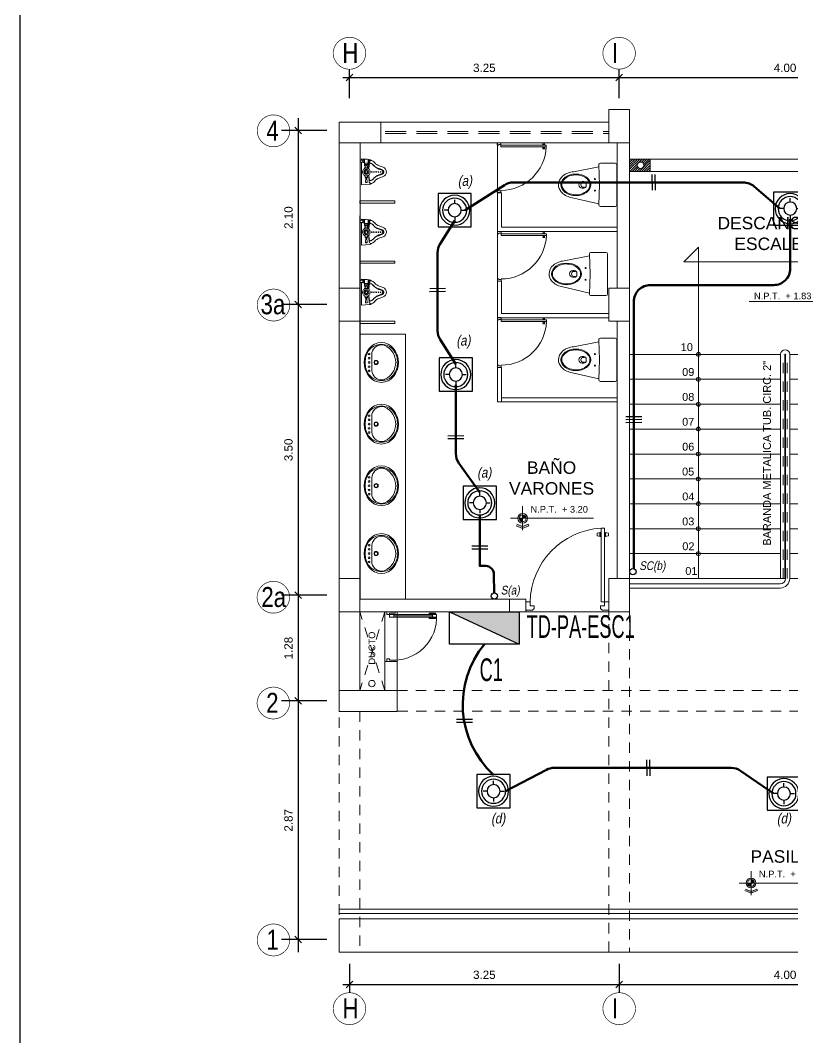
# Model space of a CAD drawing. Header units: millimetres. Extents: x 3354 to 3637, y 1117 to 1358.
# Drawn here: x 3493.81 to 3503.12, y 1170.74 to 1183 of the extents above; entities that cross this region are included whole.
import ezdxf

# ---------------------------------------------------------------- set-up
doc = ezdxf.new("R2010")
doc.units = ezdxf.units.MM
for name, pattern in [('CONTINUA', [0]), ('DASHED2', [0.375, 0.25, -0.125]), ('HIDDEN', [0.375, 0.25, -0.125]), ('HIDDEN2', [0.1875, 0.125, -0.0625])]:
    doc.linetypes.add(name, pattern=pattern)
for name, color, linetype, lineweight in [('ACCESORIOS', 4, 'Continuous', 18), ('APARAT. CORTE', 146, 'Continuous', 13), ('cables', 152, 'Continuous', 60), ('CASCO', 252, 'Continuous', 9), ('MURO ALTO', 5, 'Continuous', 25), ('TABLERO', 122, 'Continuous', 25)]:
    doc.layers.add(name, color=color, linetype=linetype, lineweight=lineweight)
doc.layers.add('Efec-muebles', color=7, linetype='Continuous', lineweight=13, true_color=0x85826f)
doc.layers.add('LUMINARIAS', color=2, linetype='Continuous')
doc.styles.add('1', font='arial.ttf')
doc.styles.add('2-SIETE', font='ARIALN.TTF', dxfattribs={"height": 0.07})
doc.styles.add('BYE', font='ARIALN.TTF', dxfattribs={"oblique": 10, "height": 2})
doc.styles.get("Standard").update_dxf_attribs({"font": 'arial.ttf'})
doc.styles.add('style1', font='arial.ttf')
doc.styles.add('style2', font='arial.ttf')
doc.dimstyles.new('Esc  1  50', dxfattribs={"dimtxt": 0.1, "dimasz": 0.08, "dimexe": 0.2, "dimexo": 0.15, "dimgap": 0.065, "dimtad": 1, "dimzin": 4, "dimdsep": 46, "dimtxsty": 'Standard', "dimblk": 'OBLIQUE', "dimcen": 0.12, "dimdle": 0.15, "dimadec": 0, "dimazin": 0, "dimtfac": 1, "dimtix": 1, "dimtmove": 0, "dimatfit": 3, "dimldrblk": 'OBLIQUE', "dimfxl": 1, "dimarcsym": 0})

# ---------------------------------------------------------------- blocks, each defined once
blk = doc.blocks.new('16')
at = {"layer": 'Efec-muebles'}
for p, q in [((1291.521, 413.857), (1291.477, 413.862)), ((1291.477, 413.862), (1291.477, 413.848)), ((1291.457, 413.848), (1291.492, 413.848)), ((1291.457, 413.821), (1291.492, 413.821)), ((1291.477, 413.821), (1291.477, 413.547)), ((1291.492, 413.851), (1291.492, 413.817)), ((1291.492, 413.851), (1291.509, 413.851)), ((1291.492, 413.817), (1291.509, 413.817)), ((1291.494, 413.834), (1291.508, 413.834)), ((1291.509, 413.854), (1291.511, 413.854)), ((1291.509, 413.854), (1291.509, 413.814)), ((1291.509, 413.814), (1291.514, 413.814)), ((1291.511, 413.854), (1291.511, 413.814)), ((1291.512, 413.778), (1291.512, 413.793)), ((1291.557, 413.793), (1291.512, 413.793)), ((1291.557, 413.778), (1291.512, 413.778)), ((1291.512, 413.755), (1291.556, 413.755)), ((1291.512, 413.755), (1291.512, 413.745)), ((1291.514, 413.824), (1291.514, 413.808)), ((1291.514, 413.808), (1291.555, 413.808)), ((1291.514, 413.793), (1291.514, 413.808)), ((1291.519, 413.755), (1291.519, 413.778)), ((1291.534, 413.78), (1291.534, 413.79)), ((1291.55, 413.755), (1291.55, 413.778)), ((1291.554, 413.793), (1291.554, 413.808)), ((1291.555, 413.824), (1291.555, 413.808)), ((1291.555, 413.814), (1291.566, 413.814)), ((1291.556, 413.755), (1291.556, 413.745)), ((1291.557, 413.854), (1291.566, 413.854)), ((1291.557, 413.854), (1291.557, 413.814)), ((1291.557, 413.778), (1291.557, 413.793)), ((1291.566, 413.854), (1291.566, 413.814)), ((1291.573, 413.852), (1291.566, 413.853)), ((1291.566, 413.851), (1291.576, 413.851)), ((1291.566, 413.817), (1291.576, 413.817)), ((1291.568, 413.834), (1291.575, 413.834)), ((1291.576, 413.851), (1291.576, 413.817)), ((1291.679, 413.748), (1291.727, 413.73)), ((1291.686, 413.738), (1291.725, 413.724)), ((1291.688, 413.778), (1291.738, 413.761)), ((1291.513, 413.662), (1291.513, 413.659)), ((1291.523, 413.659), (1291.513, 413.659)), ((1291.519, 413.659), (1291.519, 413.641)), ((1291.549, 413.641), (1291.519, 413.641)), ((1291.519, 413.641), (1291.522, 413.639)), ((1291.547, 413.639), (1291.522, 413.639)), ((1291.526, 413.578), (1291.527, 413.635)), ((1291.527, 413.635), (1291.541, 413.635)), ((1291.543, 413.578), (1291.541, 413.635)), ((1291.546, 413.659), (1291.555, 413.659)), ((1291.549, 413.641), (1291.547, 413.639)), ((1291.549, 413.659), (1291.549, 413.641)), ((1291.555, 413.662), (1291.555, 413.659)), ((1291.679, 413.661), (1291.727, 413.678)), ((1291.686, 413.671), (1291.725, 413.684)), ((1291.688, 413.63), (1291.738, 413.648)), ((1291.573, 413.556), (1291.477, 413.547)), ((1291.526, 413.578), (1291.543, 413.578)), ((1291.526, 413.578), (1291.528, 413.576)), ((1291.528, 413.576), (1291.541, 413.576)), ((1291.543, 413.578), (1291.541, 413.576))]:
    blk.add_line(p, q, dxfattribs=at)
blk.add_lwpolyline([(1291.518, 413.695), (1291.534, 413.686), (1291.55, 413.695), (1291.55, 413.713), (1291.534, 413.723), (1291.518, 413.713)], close=True, dxfattribs=at)
for centre, radius in [((1291.534, 413.704), 0.0469), ((1291.534, 413.704), 0.03), ((1291.534, 413.704), 0.029), ((1291.534, 413.704), 0.016), ((1291.6, 413.704), 0.004), ((1291.626, 413.704), 0.004), ((1291.653, 413.704), 0.004), ((1291.679, 413.704), 0.004), ((1291.706, 413.704), 0.004), ((1291.732, 413.704), 0.004)]:
    blk.add_circle(centre, radius, dxfattribs=at)
for centre, radius, start, end in [((1291.515, 413.843), 0.0223, 157.5879, 202.4121), ((1291.515, 413.826), 0.0223, 157.5879, 202.4121), ((1291.487, 413.843), 0.0223, 337.5879, 22.4121), ((1291.487, 413.826), 0.0223, 337.5879, 22.4121), ((1291.534, 413.807), 0.0519, 63.7158, 116.2842), ((1291.523, 413.763), 0.0295, 67.5879, 112.4121), ((1291.523, 413.807), 0.0295, 247.5879, 292.4121), ((1291.53, 413.724), 0.0304, 97.8129, 124.2621), ((1291.546, 413.763), 0.0295, 67.5879, 112.4121), ((1291.546, 413.807), 0.0295, 247.5879, 292.4121), ((1291.539, 413.724), 0.0304, 55.7379, 82.1871), ((1292.426, 413.699), 0.866, 172.1991, 177.1156), ((1292.161, 413.666), 0.603, 167.0681, 172.8144), ((1291.589, 413.843), 0.0223, 157.5879, 202.4121), ((1291.589, 413.826), 0.0223, 157.5879, 202.4121), ((1291.645, 413.814), 0.0773, 171.3259, 171.3813), ((1291.568, 413.802), 0.05, 71.61, 84.2894), ((1291.586, 413.796), 0.0133, 83.068, 158.0007), ((1291.554, 413.843), 0.0223, 337.5879, 22.4121), ((1291.554, 413.826), 0.0223, 337.5879, 22.4121), ((1291.587, 413.823), 0.0185, 116.9779, 124.4727), ((1291.595, 413.806), 0.0366, 82.294, 116.9779), ((1291.548, 413.743), 0.112, 39.0743, 71.61), ((1291.581, 413.771), 0.0383, 60.0433, 79.9741), ((1291.548, 413.743), 0.08, 39.0743, 49.753), ((1291.721, 413.884), 0.143, 219.0743, 252.8922), ((1291.77, 413.929), 0.209, 220.3039, 246.3504), ((1291.721, 413.884), 0.111, 219.0743, 252.8922), ((1291.717, 413.704), 0.06, 289.6021, 70.3979), ((1291.524, 413.686), 0.0275, 247.5879, 267.8858), ((1291.532, 413.64), 0.00754, 193.7683, 230.2425), ((1291.537, 413.64), 0.00754, 309.7575, 346.2317), ((1291.545, 413.686), 0.0275, 272.1142, 292.4121), ((1292.426, 413.709), 0.866, 182.8844, 188.3842), ((1292.161, 413.742), 0.603, 187.1856, 192.9319), ((1291.77, 413.479), 0.209, 113.6496, 139.6961), ((1291.721, 413.524), 0.143, 107.1078, 133.2118), ((1291.721, 413.524), 0.111, 107.1078, 140.9257), ((1291.714, 413.704), 0.0223, 297.7111, 62.2889), ((1291.717, 413.704), 0.028, 289.6021, 70.3979), ((1291.645, 413.594), 0.0773, 188.6187, 188.6741), ((1291.587, 413.586), 0.0185, 190.2142, 243.0221), ((1291.568, 413.606), 0.05, 275.7106, 288.39), ((1291.586, 413.612), 0.0133, 201.9993, 276.932), ((1291.595, 413.602), 0.0366, 243.0221, 277.706), ((1291.548, 413.665), 0.112, 288.39, 320.9257), ((1291.581, 413.637), 0.0383, 280.0259, 299.9567), ((1291.548, 413.665), 0.08, 310.247, 320.9257)]:
    blk.add_arc(centre, radius, start, end, dxfattribs=at)
blk = doc.blocks.new('ghjghg')
at = {"layer": 'Efec-muebles', "linetype": 'CONTINUA', "lineweight": 5, "ltscale": 0.002}
for p, q in [((722.41, 469.271), (722.41, 468.791)), ((722.609, 469.291), (722.43, 469.291)), ((722.619, 469.031), (722.629, 469.27)), ((722.628, 469.249), (722.933, 469.189)), ((722.629, 468.792), (722.619, 469.031)), ((722.779, 469.021), (722.779, 469.041)), ((722.801, 469.061), (722.815, 469.061)), ((722.809, 469.071), (722.829, 469.071)), ((722.869, 469.031), (722.869, 469.031)), ((722.815, 469.001), (722.801, 469.001)), ((722.829, 468.991), (722.809, 468.991)), ((722.629, 468.801), (722.965, 468.878)), ((722.43, 468.771), (722.609, 468.771))]:
    blk.add_line(p, q, dxfattribs=at)
for centre in [(722.675, 469.101), (722.675, 468.961)]:
    blk.add_circle(centre, 0.00635, dxfattribs=at)
for centre, radius, start, end in [((722.43, 469.271), 0.02, 90, 180), ((722.609, 469.271), 0.02, 357.5774, 90), ((722.809, 469.041), 0.03, 90, 180), ((722.815, 469.031), 0.03, 0, 90), ((722.815, 469.031), 0.03, 270, 0), ((722.829, 469.031), 0.04, 0, 90), ((722.829, 469.031), 0.04, 270, 360), ((722.809, 469.021), 0.03, 180, 270), ((722.43, 468.791), 0.02, 180, 270), ((722.609, 468.791), 0.02, 270, 2.4226)]:
    blk.add_arc(centre, radius, start, end, dxfattribs=at)
at = {"layer": 'Efec-muebles', "linetype": 'CONTINUA', "lineweight": 5, "ltscale": 0.002, "extrusion": (0, 0, -1)}
blk.add_ellipse((722.905, 469.031), major_axis=(0.18, 0), ratio=0.722222, dxfattribs=at)
at = {"layer": 'Efec-muebles', "linetype": 'CONTINUA', "lineweight": 5, "ltscale": 0.002}
for points, knots in [([(723.075, 469.031), (723.075, 469.003), (723.06, 468.974), (722.991, 468.919), (722.924, 468.904), (722.804, 468.926), (722.755, 468.961), (722.726, 469.042), (722.743, 469.088), (722.832, 469.148), (722.901, 469.159), (723.018, 469.131), (723.062, 469.093), (723.074, 469.045), (723.075, 469.038), (723.075, 469.031)], [0, 0, 0, 0, 0.74049, 0.74049, 1.813277, 1.813277, 2.886063, 2.886063, 3.958849, 3.958849, 5.031636, 5.031636, 6.104422, 6.104422, 6.283185, 6.283185, 6.283185, 6.283185]), ([(722.933, 469.189), (722.982, 469.184), (723.028, 469.167), (723.095, 469.11), (723.115, 469.071), (723.115, 469.031), (723.115, 469), (723.103, 468.97), (723.055, 468.912), (723.012, 468.889), (722.965, 468.878)], [4.853824, 4.853824, 4.853824, 4.853824, 5.580391, 5.580391, 6.283185, 6.283185, 6.283185, 6.822949, 6.822949, 7.551337, 7.551337, 7.551337, 7.551337])]:
    blk.add_open_spline(points, degree=3, knots=knots, dxfattribs=at)
blk = doc.blocks.new('cgytutytry')
at = {"layer": 'CASCO'}
for p, q in [((-4.482, 891.175), (-4.487, 891.175)), ((-4.487, 891.175), (-4.487, 891.1)), ((-4.487, 891.1), (-4.487, 891.175)), ((-4.487, 891.175), (-4.482, 891.175)), ((-4.467, 891.08), (-4.487, 891.1)), ((-4.467, 891.08), (-4.487, 891.1)), ((-4.482, 891.18), (-4.482, 891.175)), ((-4.391, 891.18), (-4.482, 891.18)), ((-4.482, 891.175), (-4.482, 891.18)), ((-4.386, 891.126), (-4.432, 891.126)), ((-4.432, 891.126), (-4.432, 891.08)), ((-4.391, 891.18), (-4.391, 891.175)), ((-4.391, 891.18), (-4.391, 891.175)), ((-4.386, 891.175), (-4.391, 891.175)), ((-4.391, 891.175), (-4.386, 891.175)), ((-4.386, 891.175), (-4.386, 891.126)), ((-4.386, 891.175), (-4.386, 891.126)), ((-4.386, 891.085), (-4.386, 891.126)), ((-4.386, 891.126), (-3.497, 891.126)), ((-3.598, 891.132), (-3.598, 891.14)), ((-3.598, 891.14), (-3.594, 891.14)), ((-3.55, 891.132), (-3.598, 891.132)), ((-3.594, 891.155), (-3.589, 891.175)), ((-3.594, 891.14), (-3.594, 891.155)), ((-3.589, 891.175), (-3.559, 891.175)), ((-3.559, 891.175), (-3.554, 891.155)), ((-3.554, 891.155), (-3.554, 891.137)), ((-3.554, 891.137), (-3.55, 891.137)), ((-3.55, 891.137), (-3.55, 891.132)), ((-3.497, 891.126), (-3.497, 891.085)), ((-4.432, 891.08), (-4.467, 891.08)), ((-4.432, 891.08), (-4.467, 891.08)), ((-3.497, 891.085), (-4.386, 891.085)), ((-3.598, 891.075), (-3.598, 891.08)), ((-3.598, 891.08), (-3.55, 891.08)), ((-3.594, 891.075), (-3.598, 891.075)), ((-3.594, 891.057), (-3.594, 891.075)), ((-3.589, 891.037), (-3.594, 891.057)), ((-3.559, 891.037), (-3.589, 891.037)), ((-3.554, 891.057), (-3.559, 891.037)), ((-3.55, 891.075), (-3.554, 891.075)), ((-3.554, 891.075), (-3.554, 891.057)), ((-3.55, 891.08), (-3.55, 891.075)), ((-4.467, 890.281), (-4.487, 890.261)), ((-4.487, 890.261), (-4.467, 890.281)), ((-4.487, 890.261), (-4.487, 890.185)), ((-4.487, 890.185), (-4.487, 890.261)), ((-4.467, 890.281), (-4.433, 890.281)), ((-4.467, 890.281), (-4.433, 890.281)), ((-4.433, 890.281), (-4.433, 890.231)), ((-4.487, 890.185), (-4.482, 890.185)), ((-4.482, 890.185), (-4.487, 890.185)), ((-4.482, 890.185), (-4.482, 890.18)), ((-4.482, 890.18), (-4.482, 890.185)), ((-4.482, 890.18), (-4.391, 890.18)), ((-4.433, 890.231), (-4.386, 890.231)), ((-4.391, 890.185), (-4.386, 890.185)), ((-4.391, 890.185), (-4.391, 890.18)), ((-4.386, 890.185), (-4.391, 890.185)), ((-4.391, 890.185), (-4.391, 890.18)), ((-4.386, 890.231), (-4.386, 890.185)), ((-4.386, 890.231), (-4.386, 890.185))]:
    blk.add_line(p, q, dxfattribs=at)
for points in [[(-4.432, 891.08), (-4.432, 891.126), (-4.386, 891.126)], [(-4.386, 890.231), (-4.433, 890.231), (-4.433, 890.281)]]:
    blk.add_lwpolyline(points, dxfattribs=at)
for points in [[(-3.497, 891.126), (-3.497, 891.085), (-4.386, 891.085), (-4.386, 891.126)], [(-3.55, 891.132), (-3.55, 891.137), (-3.598, 891.137), (-3.598, 891.132)], [(-3.554, 891.14), (-3.554, 891.155), (-3.559, 891.175), (-3.589, 891.175), (-3.594, 891.155), (-3.594, 891.14)], [(-3.55, 891.08), (-3.55, 891.075), (-3.598, 891.075), (-3.598, 891.08)], [(-3.554, 891.071), (-3.554, 891.057), (-3.559, 891.037), (-3.589, 891.037), (-3.594, 891.057), (-3.594, 891.071)]]:
    blk.add_lwpolyline(points, close=True, dxfattribs=at)
blk.add_arc((-4.408, 891.143), 0.913, 271.3362, 356.359, dxfattribs=at)
blk = doc.blocks.new('_Oblique')
at = {"color": 0, "linetype": 'ByBlock', "lineweight": -2}
blk.add_line((-0.5, -0.5), (0.5, 0.5), dxfattribs=at)
blk = doc.blocks.new('*D262')
at = {"layer": 'CASCO', "color": 0, "lineweight": -2, "transparency": 16777216}
for p, q in [((3488.311, 1180.561), (3488.311, 1180.212)), ((3491.562, 1180.561), (3491.562, 1180.212)), ((3488.231, 1180.312), (3491.642, 1180.312))]:
    blk.add_line(p, q, dxfattribs=at)
at = {"layer": 'Defpoints', "color": 0, "transparency": 16777216}
for p in [(3488.311, 1180.811), (3491.562, 1180.811), (3491.562, 1180.312)]:
    blk.add_point(p, dxfattribs=at)
at = {"layer": 'CASCO', "color": 0, "lineweight": -2, "transparency": 16777216, "xscale": 0.08, "yscale": 0.08, "zscale": 0.08, "rotation": 180}
blk.add_blockref('_Oblique', (3488.311, 1180.312), dxfattribs=at)
at = {"layer": 'CASCO', "color": 0, "lineweight": -2, "transparency": 16777216, "xscale": 0.08, "yscale": 0.08, "zscale": 0.08}
blk.add_blockref('_Oblique', (3491.562, 1180.312), dxfattribs=at)
at = {"layer": 'CASCO', "color": 0, "lineweight": 5, "transparency": 16777216, "insert": (3489.937, 1180.428), "char_height": 0.1, "attachment_point": 5}
blk.add_mtext('3.25', dxfattribs=at)
blk = doc.blocks.new('*D263')
at = {"layer": 'CASCO', "color": 0, "lineweight": -2, "transparency": 16777216}
for p, q in [((3491.562, 1180.561), (3491.562, 1180.212)), ((3495.563, 1180.561), (3495.563, 1180.212)), ((3491.482, 1180.312), (3495.643, 1180.312))]:
    blk.add_line(p, q, dxfattribs=at)
at = {"layer": 'Defpoints', "color": 0, "transparency": 16777216}
for p in [(3491.562, 1180.811), (3495.563, 1180.811), (3495.563, 1180.312)]:
    blk.add_point(p, dxfattribs=at)
at = {"layer": 'CASCO', "color": 0, "lineweight": -2, "transparency": 16777216, "xscale": 0.08, "yscale": 0.08, "zscale": 0.08, "rotation": 180}
blk.add_blockref('_Oblique', (3491.562, 1180.312), dxfattribs=at)
at = {"layer": 'CASCO', "color": 0, "lineweight": -2, "transparency": 16777216, "xscale": 0.08, "yscale": 0.08, "zscale": 0.08}
blk.add_blockref('_Oblique', (3495.563, 1180.312), dxfattribs=at)
at = {"layer": 'CASCO', "color": 0, "lineweight": 5, "transparency": 16777216, "insert": (3493.562, 1180.428), "char_height": 0.1, "attachment_point": 5}
blk.add_mtext('4.00', dxfattribs=at)
blk = doc.blocks.new('*D265')
at = {"layer": 'CASCO', "color": 0, "lineweight": -2, "transparency": 16777216}
for p, q in [((3488.311, 1190.993), (3488.311, 1191.341)), ((3491.562, 1190.993), (3491.562, 1191.341)), ((3488.231, 1191.241), (3491.642, 1191.241))]:
    blk.add_line(p, q, dxfattribs=at)
at = {"layer": 'Defpoints', "color": 0, "transparency": 16777216}
for p in [(3491.562, 1191.241), (3488.311, 1190.743), (3491.562, 1190.743)]:
    blk.add_point(p, dxfattribs=at)
at = {"layer": 'CASCO', "color": 0, "lineweight": -2, "transparency": 16777216, "xscale": 0.08, "yscale": 0.08, "zscale": 0.08, "rotation": 180}
blk.add_blockref('_Oblique', (3488.311, 1191.241), dxfattribs=at)
at = {"layer": 'CASCO', "color": 0, "lineweight": -2, "transparency": 16777216, "xscale": 0.08, "yscale": 0.08, "zscale": 0.08}
blk.add_blockref('_Oblique', (3491.562, 1191.241), dxfattribs=at)
at = {"layer": 'CASCO', "color": 0, "lineweight": 5, "transparency": 16777216, "insert": (3489.937, 1191.357), "char_height": 0.1, "attachment_point": 5}
blk.add_mtext('3.25', dxfattribs=at)
blk = doc.blocks.new('*D266')
at = {"layer": 'CASCO', "color": 0, "lineweight": -2, "transparency": 16777216}
for p, q in [((3491.562, 1190.993), (3491.562, 1191.341)), ((3495.563, 1190.993), (3495.563, 1191.341)), ((3491.482, 1191.241), (3495.643, 1191.241))]:
    blk.add_line(p, q, dxfattribs=at)
at = {"layer": 'Defpoints', "color": 0, "transparency": 16777216}
for p in [(3495.563, 1191.241), (3491.562, 1190.743), (3495.563, 1190.743)]:
    blk.add_point(p, dxfattribs=at)
at = {"layer": 'CASCO', "color": 0, "lineweight": -2, "transparency": 16777216, "xscale": 0.08, "yscale": 0.08, "zscale": 0.08, "rotation": 180}
blk.add_blockref('_Oblique', (3491.562, 1191.241), dxfattribs=at)
at = {"layer": 'CASCO', "color": 0, "lineweight": -2, "transparency": 16777216, "xscale": 0.08, "yscale": 0.08, "zscale": 0.08}
blk.add_blockref('_Oblique', (3495.563, 1191.241), dxfattribs=at)
at = {"layer": 'CASCO', "color": 0, "lineweight": 5, "transparency": 16777216, "insert": (3493.562, 1191.357), "char_height": 0.1, "attachment_point": 5}
blk.add_mtext('4.00', dxfattribs=at)
blk = doc.blocks.new('hjkhjkuhku')
at = {"layer": 'CASCO'}
for p, q in [((734.648, 326.164), (734.648, 326.209)), ((734.648, 326.209), (734.675, 326.209)), ((734.675, 326.191), (734.675, 326.209)), ((735.221, 326.209), (735.248, 326.209)), ((735.221, 326.191), (735.221, 326.209)), ((735.248, 326.209), (735.248, 326.164)), ((735.248, 326.209), (735.248, 326.164)), ((734.669, 326.164), (734.648, 326.164)), ((734.669, 326.164), (734.669, 326.191)), ((734.675, 326.191), (734.669, 326.191)), ((734.675, 326.164), (734.696, 326.164)), ((734.675, 326.164), (734.675, 325.618)), ((734.696, 325.618), (734.696, 326.164)), ((735.221, 326.191), (735.227, 326.191)), ((735.227, 326.164), (735.227, 326.191)), ((735.227, 326.164), (735.248, 326.164)), ((734.663, 325.658), (734.649, 325.661)), ((734.649, 325.637), (734.649, 325.661)), ((734.663, 325.64), (734.649, 325.637)), ((734.663, 325.654), (734.663, 325.658)), ((734.663, 325.654), (734.663, 325.644)), ((734.666, 325.654), (734.663, 325.654)), ((734.663, 325.644), (734.663, 325.64)), ((734.666, 325.644), (734.663, 325.644)), ((734.668, 325.656), (734.666, 325.656)), ((734.666, 325.654), (734.666, 325.656)), ((734.666, 325.654), (734.666, 325.644)), ((734.666, 325.644), (734.666, 325.643)), ((734.668, 325.643), (734.666, 325.643)), ((734.668, 325.656), (734.668, 325.658)), ((734.67, 325.658), (734.668, 325.658)), ((734.668, 325.656), (734.668, 325.643)), ((734.668, 325.643), (734.668, 325.641)), ((734.67, 325.641), (734.668, 325.641)), ((734.674, 325.665), (734.67, 325.658)), ((734.67, 325.658), (734.67, 325.641)), ((734.674, 325.633), (734.67, 325.641)), ((734.675, 325.665), (734.674, 325.665)), ((734.674, 325.665), (734.674, 325.633)), ((734.675, 325.633), (734.674, 325.633)), ((734.675, 325.618), (734.696, 325.618)), ((734.696, 325.665), (734.697, 325.665)), ((734.696, 325.649), (734.696, 325.649)), ((734.696, 325.649), (734.696, 325.649)), ((734.696, 325.633), (734.697, 325.633)), ((734.697, 325.665), (734.701, 325.658)), ((734.697, 325.665), (734.697, 325.633)), ((734.697, 325.633), (734.701, 325.641)), ((734.701, 325.658), (734.703, 325.658)), ((734.701, 325.658), (734.701, 325.641)), ((734.701, 325.641), (734.703, 325.641)), ((734.703, 325.656), (734.703, 325.658)), ((734.703, 325.656), (734.703, 325.643)), ((734.703, 325.656), (734.706, 325.656)), ((734.703, 325.643), (734.703, 325.641)), ((734.703, 325.643), (734.706, 325.643)), ((734.706, 325.654), (734.706, 325.656)), ((734.706, 325.654), (734.708, 325.654)), ((734.706, 325.654), (734.706, 325.644)), ((734.706, 325.644), (734.706, 325.643)), ((734.706, 325.644), (734.708, 325.644)), ((734.708, 325.658), (734.722, 325.661)), ((734.708, 325.654), (734.708, 325.658)), ((734.708, 325.654), (734.708, 325.644)), ((734.708, 325.644), (734.708, 325.64)), ((734.708, 325.64), (734.722, 325.637)), ((734.722, 325.637), (734.722, 325.661))]:
    blk.add_line(p, q, dxfattribs=at)
blk.add_arc((734.675, 326.164), 0.546, 272.2042, 0, dxfattribs=at)
blk = doc.blocks.new('dtyrdyt')
at = {"layer": 'CASCO'}
h = blk.add_hatch(color=256, dxfattribs=at)
h.paths.add_polyline_path([(850.126, 424.939), (850.167, 424.939, 0.414214), (850.126, 424.98)])
h.paths.add_polyline_path([(850.126, 424.898), (850.126, 424.939), (850.084, 424.939, 0.414214)])
blk.add_hatch(color=256, dxfattribs=at).paths.add_polyline_path([(850.126, 424.839), (850.057, 424.867), (850.049, 424.849), (850.126, 424.818), (850.202, 424.849), (850.194, 424.867)])
for p, q in [((850.126, 424.939), (850.126, 425.084)), ((849.981, 424.939), (850.981, 424.939)), ((850.126, 424.939), (850.126, 424.795)), ((850.126, 424.818), (850.049, 424.849)), ((850.126, 424.839), (850.057, 424.867)), ((850.126, 424.839), (850.194, 424.867)), ((850.126, 424.818), (850.202, 424.849)), ((850.202, 424.849), (850.194, 424.867))]:
    blk.add_line(p, q, dxfattribs=at)
for radius in [0.0578, 0.0413]:
    blk.add_circle((850.126, 424.939), radius, dxfattribs=at)
blk = doc.blocks.new('puerta.90')
for p, q in [((-0.749, 0.05), (-0.749, 0.1)), ((-0.749, 0.072), (-0.05, 0.072)), ((-0.05, 0.05), (-0.05, 0.1))]:
    blk.add_line(p, q)
for points in [[(-0.075, 0.875), (0.025, 0.875), (0.025, 0.85), (0.075, 0.85), (0.075, 0.9), (-0.075, 0.9)], [(0.025, 0.05), (-0.824, 0.05), (-0.824, 0.1), (0.025, 0.1)], [(-0.796, 0.108), (-0.762, 0.108), (-0.762, 0.103), (-0.796, 0.103)], [(-0.796, 0.042), (-0.762, 0.042), (-0.762, 0.047), (-0.796, 0.047)], [(-0.075, 0.025), (0.025, 0.025), (0.025, 0.05), (0.075, 0.05), (0.075, 0), (-0.075, 0)]]:
    blk.add_lwpolyline(points, close=True)
for points in [[(-0.687, 0.124), (-0.797, 0.124), (-0.807, 0.114), (-0.807, 0.111), (-0.702, 0.111, 0.523954), (-0.687, 0.119)], [(-0.687, 0.026), (-0.797, 0.026), (-0.807, 0.036), (-0.807, 0.039), (-0.702, 0.039, -0.523954), (-0.687, 0.031)]]:
    blk.add_lwpolyline(points, format="xyb", close=True)
blk.add_arc((-0.043, 0.096), 0.782, 85.044, 183.3395)
blk = doc.blocks.new('*D268')
at = {"layer": 'CASCO', "color": 0, "lineweight": -2, "transparency": 16777216}
for p, q in [((3487.692, 1190.753), (3487.692, 1188.354)), ((3488.038, 1190.603), (3487.492, 1190.603)), ((3488.038, 1188.504), (3487.492, 1188.504))]:
    blk.add_line(p, q, dxfattribs=at)
at = {"layer": 'Defpoints', "color": 0, "transparency": 16777216}
for p in [(3488.188, 1190.603), (3487.692, 1188.504), (3488.188, 1188.504)]:
    blk.add_point(p, dxfattribs=at)
at = {"layer": 'CASCO', "color": 0, "lineweight": -2, "transparency": 16777216, "xscale": 0.08, "yscale": 0.08, "zscale": 0.08}
for p, rotation in [((3487.692, 1190.603), 90), ((3487.692, 1188.504), 270)]:
    blk.add_blockref('_Oblique', p, dxfattribs=dict(at, rotation=rotation))
at = {"layer": 'CASCO', "color": 0, "transparency": 16777216, "insert": (3487.576, 1189.553), "char_height": 0.1, "attachment_point": 5, "rotation": 90}
blk.add_mtext('2.10', dxfattribs=at)
blk = doc.blocks.new('*D269')
at = {"layer": 'CASCO', "color": 0, "lineweight": -2, "transparency": 16777216}
for p, q in [((3487.692, 1188.654), (3487.692, 1184.853)), ((3488.038, 1188.504), (3487.492, 1188.504)), ((3488.038, 1185.003), (3487.492, 1185.003))]:
    blk.add_line(p, q, dxfattribs=at)
at = {"layer": 'Defpoints', "color": 0, "transparency": 16777216}
for p in [(3488.188, 1188.504), (3487.692, 1185.003), (3488.188, 1185.003)]:
    blk.add_point(p, dxfattribs=at)
at = {"layer": 'CASCO', "color": 0, "lineweight": -2, "transparency": 16777216, "xscale": 0.08, "yscale": 0.08, "zscale": 0.08}
for p, rotation in [((3487.692, 1188.504), 90), ((3487.692, 1185.003), 270)]:
    blk.add_blockref('_Oblique', p, dxfattribs=dict(at, rotation=rotation))
at = {"layer": 'CASCO', "color": 0, "transparency": 16777216, "insert": (3487.576, 1186.754), "char_height": 0.1, "attachment_point": 5, "rotation": 90}
blk.add_mtext('3.50', dxfattribs=at)
blk = doc.blocks.new('*D270')
at = {"layer": 'CASCO', "color": 0, "lineweight": -2, "transparency": 16777216}
for p, q in [((3487.692, 1183.878), (3487.692, 1180.703)), ((3488.038, 1183.728), (3487.492, 1183.728)), ((3488.038, 1180.853), (3487.492, 1180.853))]:
    blk.add_line(p, q, dxfattribs=at)
at = {"layer": 'Defpoints', "color": 0, "transparency": 16777216}
for p in [(3488.188, 1183.728), (3487.692, 1180.853), (3488.188, 1180.853)]:
    blk.add_point(p, dxfattribs=at)
at = {"layer": 'CASCO', "color": 0, "lineweight": -2, "transparency": 16777216, "xscale": 0.08, "yscale": 0.08, "zscale": 0.08}
for p, rotation in [((3487.692, 1183.728), 90), ((3487.692, 1180.853), 270)]:
    blk.add_blockref('_Oblique', p, dxfattribs=dict(at, rotation=rotation))
at = {"layer": 'CASCO', "color": 0, "transparency": 16777216, "insert": (3487.576, 1182.29), "char_height": 0.1, "attachment_point": 5, "rotation": 90}
blk.add_mtext('2.87', dxfattribs=at)
blk = doc.blocks.new('*D271')
at = {"layer": 'CASCO', "color": 0, "lineweight": -2, "transparency": 16777216}
for p, q in [((3487.692, 1185.153), (3487.692, 1183.578)), ((3488.038, 1185.003), (3487.492, 1185.003)), ((3488.038, 1183.728), (3487.492, 1183.728))]:
    blk.add_line(p, q, dxfattribs=at)
at = {"layer": 'Defpoints', "color": 0, "transparency": 16777216}
for p in [(3488.188, 1185.003), (3487.692, 1183.728), (3488.188, 1183.728)]:
    blk.add_point(p, dxfattribs=at)
at = {"layer": 'CASCO', "color": 0, "lineweight": -2, "transparency": 16777216, "xscale": 0.08, "yscale": 0.08, "zscale": 0.08}
for p, rotation in [((3487.692, 1185.003), 90), ((3487.692, 1183.728), 270)]:
    blk.add_blockref('_Oblique', p, dxfattribs=dict(at, rotation=rotation))
at = {"layer": 'CASCO', "color": 0, "transparency": 16777216, "insert": (3487.576, 1184.365), "char_height": 0.1, "attachment_point": 5, "rotation": 90}
blk.add_mtext('1.28', dxfattribs=at)
blk = doc.blocks.new('FLUORESCENTE CIRCULAR 1x32W')
at = {"layer": 'LUMINARIAS'}
for p, q in [((1338.2108, 550.5744), (1338.2108, 550.6095)), ((1338.1516, 550.5152), (1338.1165, 550.5152)), ((1338.2108, 550.456), (1338.2108, 550.4209)), ((1338.27, 550.5152), (1338.3051, 550.5152))]:
    blk.add_line(p, q, dxfattribs=at)
blk.add_lwpolyline([(1338.0603, 550.6647), (1338.3603, 550.6647), (1338.3603, 550.3647), (1338.0603, 550.3647)], close=True, dxfattribs=at)
for centre, radius in [((1338.2103, 550.5147), 0.136), ((1338.2103, 550.5147), 0.1091), ((1338.2108, 550.5152), 0.0592)]:
    blk.add_circle(centre, radius, dxfattribs=at)
blk = doc.blocks.new('TABLERO ELECTRICO')
at = {"layer": 'TABLERO'}
blk.add_hatch(color=256, dxfattribs=at).paths.add_polyline_path([(138.888, 62.418), (138.888, 61.688), (139.228, 62.418)])
blk.add_line((138.888, 61.688), (139.228, 62.418), dxfattribs=at)
blk.add_lwpolyline([(139.228, 62.418), (139.228, 61.688), (138.888, 61.688), (138.888, 62.418)], close=True, dxfattribs=at)
blk = doc.blocks.new('saff')
at = {"layer": 'CASCO', "lineweight": 5}
h = blk.add_hatch(dxfattribs=at)
h.set_pattern_fill('_USER', color=256, scale=0.02, angle=45, pattern_type=0)
h.set_pattern_definition([(45, (1555.059156, -140.029025), (-0.01414213562, 0.01414213562), [])])
edge = h.paths.add_edge_path()
edge.add_arc((3491.82, 1190.183), 0.0395, -180, 180, ccw=False)
h.paths.add_polyline_path([(3491.937, 1190.258), (3491.687, 1190.258), (3491.687, 1190.108), (3491.937, 1190.108)])
for p, q in [((3488.688, 1190.703), (3491.438, 1190.703)), ((3490.094, 1187.333), (3490.094, 1190.453)), ((3492.518, 1189.196), (3492.341, 1189.019)), ((3492.518, 1185.204), (3492.518, 1189.196)), ((3492.341, 1189.019), (3494.784, 1189.019)), ((3488.437, 1188.149), (3488.987, 1188.149)), ((3488.987, 1184.954), (3488.987, 1188.149)), ((3493.508, 1187.904), (3491.687, 1187.904)), ((3493.508, 1185.204), (3493.508, 1187.904)), ((3493.568, 1187.904), (3493.558, 1187.904)), ((3493.558, 1185.204), (3493.558, 1187.904)), ((3493.568, 1186.723), (3493.568, 1187.904)), ((3493.618, 1187.904), (3495.438, 1187.904)), ((3493.618, 1186.746), (3493.618, 1187.904)), ((3493.508, 1187.604), (3491.687, 1187.604)), ((3493.618, 1187.604), (3495.438, 1187.604)), ((3493.508, 1187.304), (3491.687, 1187.304)), ((3493.618, 1187.304), (3494.886, 1187.304)), ((3493.508, 1187.004), (3491.687, 1187.004)), ((3493.618, 1187.004), (3494.237, 1187.004)), ((3493.508, 1186.704), (3491.687, 1186.704)), ((3493.568, 1185.204), (3493.568, 1186.723)), ((3493.618, 1185.204), (3493.618, 1186.746)), ((3493.618, 1186.704), (3495.438, 1186.704)), ((3493.508, 1186.404), (3491.687, 1186.404)), ((3493.618, 1186.404), (3495.438, 1186.404)), ((3493.508, 1186.104), (3491.687, 1186.104)), ((3493.618, 1186.104), (3495.438, 1186.104)), ((3493.508, 1185.804), (3491.687, 1185.804)), ((3493.618, 1185.804), (3495.438, 1185.804)), ((3493.508, 1185.504), (3491.688, 1185.504)), ((3493.618, 1185.504), (3495.438, 1185.504)), ((3493.568, 1185.204), (3491.688, 1185.204)), ((3493.618, 1185.204), (3495.438, 1185.204)), ((3493.503, 1185.139), (3491.688, 1185.139)), ((3493.503, 1185.089), (3491.688, 1185.089)), ((3488.887, 1183.853), (3488.887, 1184.804)), ((3491.438, 1184.804), (3490.438, 1184.804)), ((3490.488, 1184.804), (3490.438, 1184.804)), ((3491.438, 1184.804), (3491.388, 1184.804)), ((3488.187, 1181.103), (3498.939, 1181.103))]:
    blk.add_line(p, q, dxfattribs=at)
at = {"layer": 'CASCO', "lineweight": 5, "ltscale": 2}
for p, q in [((3490.094, 1189.853), (3490.144, 1189.853)), ((3490.094, 1188.786), (3490.144, 1188.786)), ((3490.094, 1187.747), (3490.144, 1187.747))]:
    blk.add_line(p, q, dxfattribs=at)
at = {"layer": 'CASCO', "lineweight": 5, "ltscale": 0.002}
for p, q in [((3490.094, 1189.386), (3490.094, 1189.853)), ((3490.144, 1189.436), (3490.144, 1189.853)), ((3490.094, 1189.386), (3491.534, 1189.386)), ((3490.144, 1189.436), (3491.534, 1189.436)), ((3490.094, 1188.347), (3490.094, 1188.786)), ((3490.144, 1188.397), (3490.144, 1188.786)), ((3490.144, 1188.397), (3491.439, 1188.397)), ((3490.094, 1188.347), (3491.439, 1188.347)), ((3490.094, 1187.333), (3491.536, 1187.333)), ((3490.144, 1187.383), (3491.536, 1187.383))]:
    blk.add_line(p, q, dxfattribs=at)
at = {"layer": 'CASCO', "linetype": 'HIDDEN2', "lineweight": 5}
for p, q in [((3493.538, 1185.204), (3493.538, 1187.904)), ((3493.588, 1185.204), (3493.588, 1187.904))]:
    blk.add_line(p, q, dxfattribs=at)
at = {"layer": 'CASCO', "color": 251, "linetype": 'HIDDEN', "lineweight": 5, "ltscale": 0.5}
for p, q in [((3488.737, 1184.804), (3488.435, 1183.853)), ((3488.737, 1183.853), (3488.435, 1184.803))]:
    blk.add_line(p, q, dxfattribs=at)
at = {"layer": 'CASCO'}
blk.add_line((3488.737, 1183.853), (3488.737, 1184.804), dxfattribs=at)
at = {"layer": 'CASCO', "ltscale": 2}
for points, const_width in [([(3488.508, 1191.538, 0.951688), (3488.114, 1191.538, 1)], 0.0076), ([(3491.758, 1191.538, 0.951688), (3491.365, 1191.538, 1)], 0.0076), ([(3487.592, 1190.603, 0.951688), (3487.198, 1190.603, 1)], 0.0076), ([(3487.592, 1188.504, 0.951688), (3487.198, 1188.504, 1)], 0.0076), ([(3487.59, 1184.983, 0.951688), (3487.197, 1184.983, 1)], 0.0076), ([(3487.59, 1183.708, 0.951688), (3487.197, 1183.708, 1)], 0.0076), ([(3487.592, 1180.853, 0.951688), (3487.198, 1180.853, 1)], 0.0076), ([(3487.592, 1180.853, 0.951688), (3487.592, 1180.853, 1)], 0.0095), ([(3488.508, 1180.025, 0.951688), (3488.114, 1180.025, 1)], 0.0076), ([(3491.759, 1180.025, 0.951688), (3491.365, 1180.025, 1)], 0.0076)]:
    blk.add_lwpolyline(points, format="xyb", close=True, dxfattribs=dict(at, const_width=const_width))
at = {"layer": 'CASCO', "lineweight": 5}
for points in [[(3491.438, 1190.854), (3491.688, 1190.854), (3491.688, 1190.854), (3491.688, 1190.454), (3491.438, 1190.454)], [(3488.688, 1190.704), (3488.188, 1190.704), (3488.188, 1190.454), (3488.688, 1190.454)], [(3488.437, 1188.149), (3488.987, 1188.149), (3488.987, 1184.954), (3490.438, 1184.954), (3490.438, 1184.804), (3491.438, 1184.804), (3491.438, 1185.204), (3491.537, 1185.204), (3491.537, 1188.304), (3491.439, 1188.304), (3491.439, 1188.704), (3491.537, 1188.704), (3491.537, 1190.454), (3488.438, 1190.454), (3488.438, 1190.454), (3488.438, 1188.149), (3488.987, 1188.149)], [(3491.937, 1190.258), (3491.687, 1190.258), (3491.687, 1190.108), (3491.937, 1190.108)], [(3491.937, 1190.258), (3495.189, 1190.258), (3495.189, 1190.108), (3491.937, 1190.108)], [(3488.859, 1189.753), (3488.437, 1189.753), (3488.437, 1189.728), (3488.859, 1189.728)], [(3488.859, 1189.028), (3488.437, 1189.028), (3488.437, 1189.003), (3488.859, 1189.003)], [(3488.435, 1188.304), (3488.187, 1188.304), (3488.187, 1188.704), (3488.435, 1188.704)], [(3491.439, 1188.304), (3491.687, 1188.304), (3491.687, 1188.704), (3491.439, 1188.704)], [(3488.859, 1188.303), (3488.437, 1188.303), (3488.437, 1188.278), (3488.859, 1188.278)], [(3488.187, 1185.203), (3488.436, 1185.203), (3488.436, 1184.803), (3488.187, 1184.803)], [(3491.438, 1184.804), (3491.688, 1184.804), (3491.688, 1185.204), (3491.438, 1185.204)], [(3491.438, 1185.204), (3491.688, 1185.204), (3491.688, 1184.804), (3491.438, 1184.804)], [(3490.238, 1184.804), (3490.238, 1184.954), (3490.438, 1184.954), (3490.438, 1184.804)], [(3488.887, 1184.804), (3488.737, 1184.804), (3488.737, 1183.853), (3488.887, 1183.853)], [(3488.737, 1183.853), (3488.887, 1183.853), (3488.887, 1184.204), (3488.737, 1184.204)], [(3488.887, 1183.603), (3488.187, 1183.603), (3488.187, 1183.853), (3488.887, 1183.853)], [(3498.939, 1181.169), (3488.187, 1181.169), (3488.187, 1181.219), (3498.939, 1181.219)]]:
    blk.add_lwpolyline(points, close=True, dxfattribs=at)
at = {"layer": 'CASCO', "linetype": 'DASHED2', "lineweight": 5}
for points in [[(3488.743, 1190.589), (3491.438, 1190.589)], [(3488.743, 1190.566), (3491.438, 1190.566)]]:
    blk.add_lwpolyline(points, dxfattribs=at)
at = {"layer": 'CASCO'}
for points in [[(3488.187, 1188.704), (3488.437, 1188.704), (3488.438, 1190.454), (3488.188, 1190.454)], [(3488.187, 1188.704), (3488.437, 1188.704), (3488.438, 1190.454), (3488.188, 1190.454)], [(3491.687, 1188.704), (3491.537, 1188.704), (3491.537, 1190.454), (3491.687, 1190.454)], [(3488.437, 1188.304), (3488.187, 1188.304), (3488.187, 1185.203), (3488.437, 1185.203)], [(3491.688, 1188.304), (3491.537, 1188.304), (3491.537, 1185.204), (3491.688, 1185.204)], [(3491.688, 1188.304), (3491.537, 1188.304), (3491.537, 1185.204), (3491.688, 1185.204)], [(3490.238, 1184.954), (3490.238, 1184.804), (3488.435, 1184.804), (3488.435, 1184.954)], [(3490.238, 1184.804), (3488.436, 1184.804), (3488.436, 1184.954), (3490.238, 1184.954)], [(3488.187, 1183.853), (3488.435, 1183.853), (3488.435, 1184.803), (3488.187, 1184.803)]]:
    blk.add_lwpolyline(points, close=True, dxfattribs=at)
at = {"layer": 'CASCO', "color": 147, "lineweight": 5, "true_color": 0x476a8a}
for points in [[(3491.687, 1190.158), (3491.687, 1190.158), (3491.687, 1190.183)], [(3491.687, 1190.158), (3491.687, 1190.158), (3491.687, 1190.183)], [(3491.687, 1189.958), (3491.687, 1189.958), (3491.687, 1189.983)]]:
    blk.add_lwpolyline(points, dxfattribs=at)
at = {"layer": 'CASCO', "ltscale": 2}
blk.add_lwpolyline([(3488.438, 1188.149), (3488.987, 1188.149), (3488.987, 1184.954), (3488.438, 1184.954)], close=True, dxfattribs=at)
at = {"layer": 'CASCO', "lineweight": 5, "ltscale": 0.002}
blk.add_lwpolyline([(3490.144, 1187.747), (3490.094, 1187.747), (3490.094, 1187.333), (3490.144, 1187.333)], close=True, dxfattribs=at)
at = {"layer": 'CASCO', "color": 251, "linetype": 'HIDDEN', "lineweight": 5, "ltscale": 0.5}
for points in [[(3491.688, 1180.703), (3491.438, 1180.703), (3491.438, 1184.804), (3491.688, 1184.804)], [(3498.239, 1183.604), (3488.887, 1183.605), (3488.887, 1183.853), (3498.239, 1183.852)], [(3488.435, 1180.703), (3488.187, 1180.703), (3488.187, 1183.603), (3488.435, 1183.603)]]:
    blk.add_lwpolyline(points, close=True, dxfattribs=at)
at = {"layer": 'CASCO', "lineweight": 0, "ltscale": 0.5}
blk.add_lwpolyline([(3488.187, 1181.103), (3488.187, 1180.703), (3498.939, 1180.703), (3498.939, 1181.103)], dxfattribs=at)
at = {"layer": 'CASCO', "lineweight": 5}
for centre, radius in [((3491.82, 1190.183), 0.0395), ((3492.518, 1187.904), 0.0242), ((3492.518, 1187.604), 0.0242), ((3492.518, 1187.304), 0.0242), ((3492.518, 1187.004), 0.0242), ((3492.518, 1186.704), 0.0242), ((3492.518, 1186.404), 0.0242), ((3492.518, 1186.104), 0.0242), ((3492.518, 1185.804), 0.0242), ((3492.518, 1185.504), 0.0242), ((3488.582, 1183.937), 0.0395)]:
    blk.add_circle(centre, radius, dxfattribs=at)
for centre, radius, start, end in [((3493.563, 1187.904), 0.055, 0, 180), ((3493.563, 1187.904), 0.005, 0, 180), ((3493.503, 1185.204), 0.065, 270, 0), ((3493.503, 1185.204), 0.115, 270, 0)]:
    blk.add_arc(centre, radius, start, end, dxfattribs=at)
at = {"layer": 'CASCO', "lineweight": 5, "rotation": 90}
for p, xscale, yscale, zscale in [((3816.319, 1925.142), -1.000054251402617, 1.000054251402617, 1.000054251402617), ((3816.321, 1924.074), -1.000054251402617, 1.000054251402617, 1.000054251402617), ((3816.321, 1923.035), -1.000054255127907, 1.000054255127907, 1.000054255127907)]:
    blk.add_blockref('hjkhjkuhku', p, dxfattribs=dict(at, xscale=xscale, yscale=yscale, zscale=zscale))
at = {"layer": 'CASCO', "lineweight": 5, "xscale": -1}
blk.add_blockref('dtyrdyt', (4344.11, 763.602), dxfattribs=at)
at = {"layer": 'CASCO'}
for p in [(2640.272, 760.99), (2643.026, 756.595)]:
    blk.add_blockref('dtyrdyt', p, dxfattribs=at)
at = {"layer": 'CASCO', "lineweight": 5, "xscale": -1, "rotation": 270}
blk.add_blockref('cgytutytry', (2600.258, 1189.308), dxfattribs=at)
at = {"layer": 'CASCO', "xscale": 0.6666666956003634, "yscale": 0.6666666956003634, "zscale": 0.6666666956003634, "rotation": 180}
blk.add_blockref('puerta.90', (3488.812, 1184.804), dxfattribs=at)
at = {"layer": 'CASCO', "style": 'style1', "width": 0.8}
for s, p in [('H', (3488.224, 1191.416)), ('I', (3491.475, 1191.416)), ('4', (3487.309, 1190.481)), ('3a', (3487.239, 1188.388)), ('2a', (3487.248, 1184.861)), ('2', (3487.307, 1183.586)), ('1', (3487.309, 1180.731)), ('H', (3488.225, 1179.903)), ('I', (3491.475, 1179.903))]:
    blk.add_text(s, height=0.24, dxfattribs=at).set_placement(p)
at = {"layer": 'CASCO', "lineweight": 5, "style": '1'}
for s, height, p in [('N.P.T.  + 1.83', 0.08, (3493.187, 1188.569)), ('10', 0.0946, (3492.304, 1187.945)), ('09', 0.0946, (3492.321, 1187.645)), ('08', 0.0946, (3492.321, 1187.345)), ('07', 0.0946, (3492.321, 1187.045)), ('06', 0.0946, (3492.321, 1186.745)), ('05', 0.0946, (3492.32, 1186.445)), ('04', 0.0946, (3492.322, 1186.145)), ('03', 0.0946, (3492.321, 1185.844)), ('02', 0.0946, (3492.323, 1185.545)), ('01', 0.0946, (3492.359, 1185.247))]:
    blk.add_text(s, height=height, dxfattribs=at).set_placement(p)
blk.add_text('BARANDA METALICA TUB. CIRC. 2"', height=0.09462, rotation=90, dxfattribs=at).set_placement((3493.391, 1185.599))
at = {"layer": 'CASCO', "style": '1'}
for p in [(3490.493, 1185.998), (3493.247, 1181.603)]:
    blk.add_text('N.P.T.  + 3.20', height=0.08, dxfattribs=at).set_placement(p)
at = {"layer": 'CASCO', "lineweight": 5, "char_height": 0.15, "width": 4.61659, "attachment_point": 5, "style": 'style2'}
for s, insert in [('\\A1;DESCANSO DE \\PESCALERA', (3493.51, 1189.361)), ('\\A1;BAÑO \\PVARONES', (3490.747, 1186.414))]:
    blk.add_mtext(s, dxfattribs=dict(at, insert=insert))
at = {"layer": 'CASCO', "lineweight": 5, "insert": (3488.541, 1184.365), "char_height": 0.08, "width": 1.79822, "attachment_point": 2, "rotation": 90, "style": '1'}
blk.add_mtext('\\A1;DUCTO', dxfattribs=at)
at = {"layer": 'CASCO', "insert": (3493.582, 1181.853), "char_height": 0.15, "width": 4.61659, "attachment_point": 5, "style": 'style2'}
blk.add_mtext('\\A1;PASILLO', dxfattribs=at)
at = {"layer": 'CASCO', "lineweight": 5}
for base, p1, p2, picture, middle in [((3491.562, 1191.241), (3488.311, 1190.743), (3491.562, 1190.743), '*D265', (3489.937, 1191.357)), ((3495.563, 1191.241), (3491.562, 1190.743), (3495.563, 1190.743), '*D266', (3493.562, 1191.357)), ((3491.562, 1180.312), (3488.311, 1180.811), (3491.562, 1180.811), '*D262', (3489.937, 1180.428)), ((3495.563, 1180.312), (3491.562, 1180.811), (3495.563, 1180.811), '*D263', (3493.562, 1180.428))]:
    dim = blk.add_linear_dim(base=base, p1=p1, p2=p2, angle=180, dimstyle='Esc  1  50', override={"dimexe": 0.1, "dimexo": 0.25, "dimdle": 0.08}, dxfattribs=at)
    dim.commit()
    dim.dimension.update_dxf_attribs({"geometry": picture, "text_midpoint": middle})
at = {"layer": 'CASCO'}
for base, p1, p2, picture, middle in [((3487.692, 1188.504), (3488.188, 1190.603), (3488.188, 1188.504), '*D268', (3487.576, 1189.553)), ((3487.692, 1185.003), (3488.188, 1188.504), (3488.188, 1185.003), '*D269', (3487.576, 1186.754)), ((3487.692, 1183.7278), (3488.1876, 1185.0031), (3488.1876, 1183.7278), '*D271', (3487.576, 1184.3655)), ((3487.6920242, 1180.8527924), (3488.1875994, 1183.7277923), (3488.1875994, 1180.8527924), '*D270', (3487.5759669, 1182.2902924))]:
    dim = blk.add_linear_dim(base=base, p1=p1, p2=p2, angle=90, dimstyle='Esc  1  50', dxfattribs=at)
    dim.commit()
    dim.dimension.update_dxf_attribs({"geometry": picture, "text_midpoint": middle})

msp = doc.modelspace()

# ---------------------------------------------------------------- linework, layer by layer
at = {"ltscale": 0.5}
for p, q in [((3501.42, 1181.145), (3501.423, 1180.954)), ((3501.456, 1181.144), (3501.459, 1180.954)), ((3498.932, 1179.733), (3498.741, 1179.73)), ((3498.932, 1179.769), (3498.742, 1179.766)), ((3501.298, 1178.226), (3501.107, 1178.223)), ((3501.298, 1178.191), (3501.107, 1178.188)), ((3501.298, 1178.155), (3501.107, 1178.152)), ((3499.153, 1177.995), (3498.962, 1177.993)), ((3499.153, 1177.96), (3498.962, 1177.957)), ((3499.441, 1176.667), (3499.25, 1176.664)), ((3499.441, 1176.631), (3499.25, 1176.628)), ((3499.256, 1174.577), (3499.065, 1174.575)), ((3499.256, 1174.542), (3499.065, 1174.539)), ((3501.355, 1174.089), (3501.358, 1173.899)), ((3501.391, 1174.089), (3501.394, 1173.898))]:
    msp.add_line(p, q, dxfattribs=at)
at = {"ltscale": 2}
msp.add_lwpolyline([(3493.807, 1199.183), (3531.162, 1199.183), (3531.162, 1163.127), (3493.807, 1163.127)], close=True, dxfattribs=at)
at = {"color": 7, "linetype": 'Continuous', "ltscale": 0.25}
for centre in [(3501.191, 1176.359), (3499.521, 1176.064)]:
    msp.add_circle(centre, 0.038, dxfattribs=at)
at = {"layer": 'cables'}
for points in [[(3499.169, 1180.714), (3499.642, 1181.017, -0.143585), (3499.75, 1181.049), (3502.523, 1181.049, -0.179968), (3502.654, 1181), (3502.963, 1180.733)], [(3499.043, 1180.588), (3498.867, 1180.307, 0.140596), (3498.837, 1180.201), (3498.837, 1179.262, 0.143447), (3498.869, 1179.154), (3499.057, 1178.86)], [(3503.089, 1180.608), (3503.089, 1180.012, -0.414214), (3502.889, 1179.812), (3501.402, 1179.812, 0.414214), (3501.202, 1179.612), (3501.202, 1176.392)], [(3499.057, 1178.608), (3499.057, 1177.783, 0.156256), (3499.095, 1177.667), (3499.346, 1177.314)], [(3499.346, 1177.042), (3499.346, 1176.427), (3499.417, 1176.427, -0.409223), (3499.517, 1176.329), (3499.521, 1176.102)], [(3499.657, 1173.712), (3500.148, 1173.971, -0.121993), (3500.241, 1173.994), (3502.376, 1173.994, -0.152466), (3502.49, 1173.959), (3502.886, 1173.684)]]:
    msp.add_lwpolyline(points, format="xyb", dxfattribs=at)
msp.add_arc((3500.283, 1174.755), 1.143, 140.2812, 227.5316, dxfattribs=at)
at = {"layer": 'Efec-muebles', "lineweight": 5}
for p, q in [((3498.043, 1178.879), (3498.043, 1178.976)), ((3498.043, 1178.879), (3498.044, 1178.782)), ((3498.043, 1178.136), (3498.043, 1178.233)), ((3498.043, 1178.136), (3498.044, 1178.04)), ((3498.043, 1177.394), (3498.044, 1177.49)), ((3498.043, 1177.394), (3498.043, 1177.297)), ((3498.043, 1176.577), (3498.044, 1176.674)), ((3498.043, 1176.577), (3498.043, 1176.48))]:
    msp.add_line(p, q, dxfattribs=at)
for points in [[(3497.966, 1178.879, -0.434442), (3498.159, 1179.099, -1.298987)], [(3498.043, 1178.976, -0.400033), (3498.163, 1179.092, -0.108175), (3498.201, 1179.084, -0.296015), (3498.332, 1178.879, 3.713633)], [(3498.351, 1178.879, 0.434442), (3498.159, 1179.099, 1.298987)], [(3497.966, 1178.879, 0.434442), (3498.159, 1178.659, 1.298987)], [(3498.044, 1178.782, 0.400033), (3498.166, 1178.668, 0.108175), (3498.203, 1178.677, 0.296015), (3498.332, 1178.882, -3.713633)], [(3498.351, 1178.879, -0.434442), (3498.159, 1178.659, -1.298987)], [(3497.966, 1178.136, -0.434442), (3498.159, 1178.356, -1.298987)], [(3498.043, 1178.233, -0.400033), (3498.163, 1178.349, -0.108175), (3498.201, 1178.341, -0.296015), (3498.332, 1178.136, 3.713633)], [(3498.351, 1178.136, 0.434442), (3498.159, 1178.356, 1.298987)], [(3497.966, 1178.136, 0.434442), (3498.159, 1177.916, 1.298987)], [(3498.044, 1178.04, 0.400033), (3498.166, 1177.925, 0.108175), (3498.203, 1177.934, 0.296015), (3498.332, 1178.139, -3.713633)], [(3498.351, 1178.136, -0.434442), (3498.159, 1177.916, -1.298987)], [(3497.966, 1177.394, -0.434442), (3498.159, 1177.614, -1.298987)], [(3498.044, 1177.49, -0.400033), (3498.166, 1177.605, -0.108175), (3498.203, 1177.596, -0.296015), (3498.332, 1177.391, 3.713633)], [(3498.351, 1177.394, 0.434442), (3498.159, 1177.614, 1.298987)], [(3497.966, 1177.394, 0.434442), (3498.159, 1177.174, 1.298987)], [(3498.043, 1177.297, 0.400033), (3498.163, 1177.181, 0.108175), (3498.201, 1177.189, 0.296015), (3498.332, 1177.394, -3.713633)], [(3498.351, 1177.394, -0.434442), (3498.159, 1177.174, -1.298987)], [(3497.966, 1176.577, -0.434442), (3498.159, 1176.797, -1.298987)], [(3498.044, 1176.674, -0.400033), (3498.166, 1176.788, -0.108175), (3498.203, 1176.779, -0.296015), (3498.332, 1176.574, 3.713633)], [(3498.351, 1176.577, 0.434442), (3498.159, 1176.797, 1.298987)], [(3497.966, 1176.577, 0.434442), (3498.159, 1176.357, 1.298987)], [(3498.043, 1176.48, 0.400033), (3498.163, 1176.364, 0.108175), (3498.201, 1176.372, 0.296015), (3498.332, 1176.577, -3.713633)], [(3498.351, 1176.577, -0.434442), (3498.159, 1176.357, -1.298987)]]:
    msp.add_lwpolyline(points, format="xyb", dxfattribs=at)
for centre, radius in [((3498.012, 1178.981), 0.01), ((3498.012, 1178.93), 0.01), ((3498.012, 1178.879), 0.01), ((3498.012, 1178.828), 0.01), ((3498.096, 1178.879), 0.025), ((3498.096, 1178.879), 0.02), ((3498.012, 1178.778), 0.01), ((3498.012, 1178.238), 0.01), ((3498.012, 1178.187), 0.01), ((3498.012, 1178.136), 0.01), ((3498.012, 1178.085), 0.01), ((3498.096, 1178.136), 0.025), ((3498.096, 1178.136), 0.02), ((3498.012, 1178.035), 0.01), ((3498.012, 1177.495), 0.01), ((3498.012, 1177.445), 0.01), ((3498.012, 1177.394), 0.01), ((3498.012, 1177.343), 0.01), ((3498.096, 1177.394), 0.025), ((3498.096, 1177.394), 0.02), ((3498.012, 1177.292), 0.01), ((3498.012, 1176.678), 0.01), ((3498.012, 1176.628), 0.01), ((3498.012, 1176.577), 0.01), ((3498.012, 1176.526), 0.01), ((3498.096, 1176.577), 0.025), ((3498.096, 1176.577), 0.02), ((3498.012, 1176.475), 0.01)]:
    msp.add_circle(centre, radius, dxfattribs=at)
at = {"layer": 'Efec-muebles', "lineweight": 5, "extrusion": (0, 0, -1)}
for centre in [(3498.159, 1178.879), (3498.159, 1178.136)]:
    msp.add_ellipse(centre, major_axis=(0, -0.24), ratio=0.864583, dxfattribs=at)
at = {"layer": 'Efec-muebles', "lineweight": 5}
for centre in [(3498.159, 1177.394), (3498.159, 1176.577)]:
    msp.add_ellipse(centre, major_axis=(0, 0.24), ratio=0.864583, dxfattribs=at)

# ---------------------------------------------------------------- block references
msp.add_blockref('saff', (9.464, -8.928))
at = {"layer": 'APARAT. CORTE', "lineweight": 5}
for p in [(2206.444, 767.471), (2206.444, 766.746), (2206.444, 766.021)]:
    msp.add_blockref('16', p, dxfattribs=at)
at = {"layer": 'LUMINARIAS', "xscale": -1.33333333333303, "yscale": 1.33333333333303, "zscale": 1.33333333333303, "rotation": 270}
for p in [(2765.023, -603.567), (2769.068, -603.548), (2765.037, -605.547), (2765.326, -607.093), (2765.492, -610.568), (2768.992, -610.597)]:
    msp.add_blockref('FLUORESCENTE CIRCULAR 1x32W', p, dxfattribs=at)
at = {"layer": 'MURO ALTO', "lineweight": 5, "xscale": -1}
for p in [(4223.409, 711.989), (4223.296, 710.915), (4223.409, 709.88)]:
    msp.add_blockref('ghjghg', p, dxfattribs=at)
at = {"layer": 'TABLERO', "xscale": 1.151306956799999, "yscale": 1.151306956799999, "zscale": 1.151306956799999, "rotation": 270.0000021777747}
msp.add_blockref('TABLERO ELECTRICO', (3427.957, 1335.779), dxfattribs=at)

# ---------------------------------------------------------------- texts
at = {"layer": 'ACCESORIOS', "color": 4, "linetype": 'Continuous', "lineweight": 20, "ltscale": 0.1, "style": 'BYE', "oblique": 10}
for s, height, p in [('(a)', 0.1229, (3499.081, 1181.008)), ('(a)', 0.1229, (3499.063, 1179.083)), ('(a)', 0.1229, (3499.314, 1177.492)), ('SC(b)', 0.1054, (3501.269, 1176.378, 19008.667)), ('S(a)', 0.1054, (3499.599, 1176.083, 19008.667)), ('(d)', 0.1229, (3499.482, 1173.324)), ('(d)', 0.1229, (3502.926, 1173.324))]:
    msp.add_text(s, height=height, dxfattribs=at).set_placement(p)
at = {"layer": 'TABLERO', "style": '2-SIETE', "width": 0.7}
for s, p in [('TD-PA-ESC1', (3499.911, 1175.56, 0.112)), ('C1', (3499.344, 1175.04, 0.112))]:
    msp.add_text(s, height=0.2733, rotation=0.0173, dxfattribs=at).set_placement(p)

doc.saveas('drawing.dxf')
